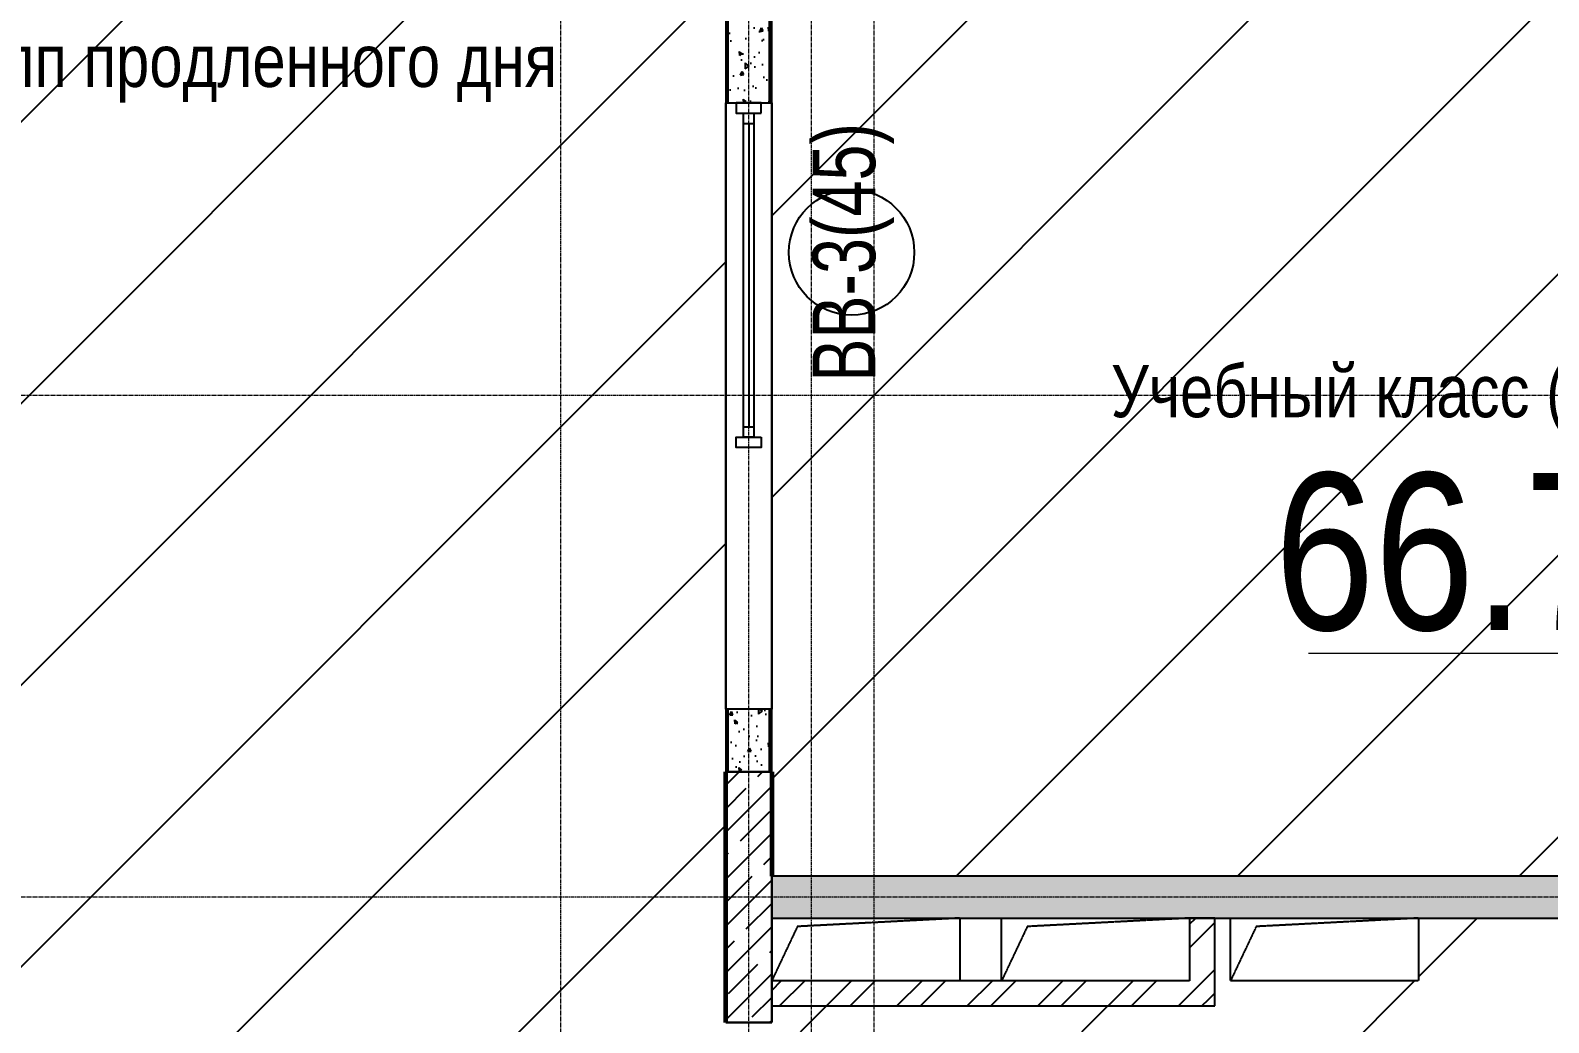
# Model space of a CAD drawing. Header units: millimetres. Extents: x 538266 to 1167394, y 114608 to 637157.
# Drawn here: x 1055296 to 1062561, y 539069 to 543815 of the extents above; entities that cross this region are included whole.
import ezdxf
from ezdxf.enums import TextEntityAlignment as Align

# ---------------------------------------------------------------- set-up
doc = ezdxf.new("R2010")
doc.units = ezdxf.units.MM
for name, pattern in [('CENTER2', [28.575000000000003, 19.05, -3.175, 3.175, -3.175]), ('HIDDEN', [9.524999999999999, 6.35, -3.175]), ('HIDDEN2', [4.762499999999999, 3.175, -1.5875])]:
    doc.linetypes.add(name, pattern=pattern)
doc.layers.get('Defpoints').update_dxf_attribs({"color": 140})
for name, color, linetype, lineweight in [('0) шт стен 3 эт', 150, 'Continuous', 60), ('АР_Витраж', 4, 'Continuous', 13), ('АР_Витраж марка', 140, 'Continuous', 9), ('АР_Колонны', 70, 'Continuous', 30), ('АР_площадь пом', 5, 'Continuous', 5), ('АР_Стены ЖБ', 7, 'Continuous', 35), ('АР_Стены кирпич', 32, 'Continuous', 20), ('АР_Стены ПЕНОблок', 52, 'Continuous', 20), ('АР_Тонкая', 254, 'Continuous', 5), ('АР_Штриховка', 8, 'Continuous', 0)]:
    doc.layers.add(name, color=color, linetype=linetype, lineweight=lineweight)
for name, color, linetype, lineweight, true_color in [('A-AREA', 7, 'Continuous', 15, 0x7f7f7f), ('РД_Оси_100', 7, 'Continuous', 0, 0x525252), ('РД_проем_инж перемыч_фахверк', 7, 'Continuous', 18, 0xff1f1f)]:
    doc.layers.add(name, color=color, linetype=linetype, lineweight=lineweight, true_color=true_color)
doc.layers.add('РД_Витраж_вн', color=7, linetype='Continuous', true_color=0x148aff)
doc.layers.add('РД_Проем', color=230, linetype='Continuous', lineweight=0, plot=False)
doc.layers.add('ФВ-5', color=7, linetype='Continuous')
doc.styles.add('Arial_09', font='ARIALN.TTF', dxfattribs={"width": 0.9})
doc.styles.add('style1', font='ARIALN.TTF')
pattern_1 = [(44.99999999999999, (480135.3970820028, 374055.4927069985), (-168.3798022700466, 168.3798022700466), []), (44.99999999999999, (480247.6503320028, 374055.4927069985), (-168.3798022700466, 168.3798022700466), [])]
pattern_2 = [(45, (0, 0), (-673.5192090801866, 673.5192090801866), [])]

# ---------------------------------------------------------------- blocks, each defined once
blk = doc.blocks.new('СОШ_2200_АР_ОСИ_М100_28.05.24')
at = {"layer": 'РД_Оси_100', "color": 251, "linetype": 'CENTER2', "true_color": 0x636466}
for p, q in [((29555, 45299.99999999916), (-5954.957631682453, 45299.99999999916)), ((29555, 42899.99999999916), (-5954.957631682453, 42899.99999999916))]:
    blk.add_line(p, q, dxfattribs=at)
for points in [[(11400, 139938.6787630788), (11400, -6155.000000000873)], [(12000.11961811599, -6155.00000000088), (12300, -5755.00000000088), (12300, 139538.6787630788), (12000.00000000018, 139938.6790922941)], [(12600, -6155.000000000884), (12600, 139938.6787630788)], [(13200, -6155.00000000088), (12900, -5755.00000000088), (12900, 139538.6787630788), (13220.16727063463, 139939.3570661079)]]:
    blk.add_lwpolyline(points, dxfattribs=at)
blk = doc.blocks.new('МаркаВитража1')
at = {"layer": 'Defpoints'}
blk.add_circle((0, 0), 3, dxfattribs=at)
at = {"color": 0, "linetype": 'ByBlock', "lineweight": -2, "style": 'Arial_09', "width": 0.9}
blk.add_attdef('АР-ОКНО:НАИМЕНОВАНИЕ', text='', height=3, dxfattribs=at).set_placement((-3.637978807091713e-12, 7.275957614183426e-12), align=Align.MIDDLE)
blk = doc.blocks.new('MOK-МаркаПомещения1')
at = {"layer": 'A-AREA', "color": 0}
blk.add_line((-3.65069882334501, -1.943757865437178), (3.649301176643348, -1.943757865437178), dxfattribs=at)
at = {"layer": 'A-AREA', "color": 0, "style": 'style1'}
blk.add_attdef('АР-ПОМЕЩЕНИЕ:ПЛОЩАДЬ', text='', height=3, dxfattribs=at).set_placement((0, 0), align=Align.MIDDLE)
at = {"layer": 'Defpoints', "style": 'style1', "flags": 8}
blk.add_attdef('АР-ПОМЕЩЕНИЕ:НАИМЕНОВАНИЕ', text='', height=1, dxfattribs=at).set_placement((0, 2.955627016426362), align=Align.MIDDLE)
blk = doc.blocks.new('*U627')
at = {"layer": 'АР_площадь пом', "color": 5, "linetype": 'Continuous', "lineweight": 5}
ref = blk.add_blockref('MOK-МаркаПомещения1', (0, 0), dxfattribs=dict(at, xscale=100, yscale=100, zscale=100))
ref.add_attrib('АР-ПОМЕЩЕНИЕ:НАИМЕНОВАНИЕ', 'Учебный класс (2-4 классы)', dxfattribs={"layer": 'Defpoints', "height": 100, "style": 'style1'}).set_placement((0, 295.5627016426362), align=Align.MIDDLE)
ref.add_attrib('АР-ПОМЕЩЕНИЕ:ПЛОЩАДЬ', '66.74', dxfattribs={"layer": 'A-AREA', "color": 0, "height": 300, "style": 'style1'}).set_placement((0, 0), align=Align.MIDDLE)
blk = doc.blocks.new('*U629')
at = {"layer": 'АР_площадь пом', "color": 5, "linetype": 'Continuous', "lineweight": 5}
ref = blk.add_blockref('MOK-МаркаПомещения1', (0, 0), dxfattribs=dict(at, xscale=100, yscale=100, zscale=100))
ref.add_attrib('АР-ПОМЕЩЕНИЕ:НАИМЕНОВАНИЕ', 'Универсальное помещение с возможностью проведения занятий во внеурочное время, в том числе для групп продленного дня', dxfattribs={"layer": 'Defpoints', "height": 100, "style": 'style1'}).set_placement((0, 295.5627016426362), align=Align.MIDDLE)
blk = doc.blocks.new('3_этаж1')
at = {"layer": 'АР_Штриховка', "linetype": 'Continuous', "lineweight": 25, "true_color": 0x000000}
h = blk.add_hatch(dxfattribs=at)
h.set_pattern_fill('AR-CONC', color=18, angle=44.99999999999997, style=0)
h.set_pattern_definition([(94.99999999999986, (480135.3970820028, 374055.4927069985), (140.0946503457718, 117.5533794048301), [19.04999999999999, -209.55]), (39.99999999999995, (480135.3970820028, 374055.4927069985), (-160.0184531424415, 110.1767285788195), [15.24, -167.64058417]), (145.4514447, (480147.0715991615, 374065.2887900433), (-19.92379762965972, 227.7301021368535), [16.19000879999999, -178.0902445999999]), (91.18419999999986, (480099.4760575185, 374091.4137314828), (221.4102432304705, 161.9534128742704), [28.575, -314.3249999999999]), (141.6355576099999, (480117.9268776027, 374104.9098543513), (-7.086617476218431, 342.8267636152945), [24.28502314, -267.13560816]), (36.18415117000002, (480099.4760575185, 374091.4137314828), (-7.086617458072022, 342.8267636162032), [22.85996707, -251.45973192]), (65.99999999999996, (480126.4168258817, 374100.3939876039), (179.51997930935, 34.89514907439811), [19.05, -209.55]), (11.00000000000003, (480126.4168258817, 374100.3939876039), (-86.53992652234548, 173.9411931937545), [15.23999999999999, -167.6399999999998]), (116.4514449999999, (480141.3768241896, 374103.3019166532), (92.98005187572981, 208.8363427013335), [16.19000879999998, -178.0899375999998]), (82.49999999999994, (480135.3970820028, 374055.4927069985), (-57.60546906781038, 61.973413673587), [0, -165.608, 0, -170.18, 0, -168.275]), (52.49999999999998, (480135.3970820028, 374055.4927069985), (-23.58972731942482, 118.0870002746923), [0, -97.02799999999999, 0, -161.798, 0, -64.135]), (12.49999999999997, (480095.3451397028, 374015.4407646985), (99.9278630325158, 91.82619558271354), [0, -63.49999999999999, 0, -198.12, 0, -262.8899999999999]), (2.499999999999936, (480077.3846274607, 373997.4802524564), (86.76390441821678, 122.7223928811142), [0, -82.55, 0, -131.572, 0, -186.69])])
h.paths.add_polyline_path([(696583.5739671917, 540268.743273479), (696783.5739671917, 540268.743273479), (696783.5739671917, 540568.7432734789), (696583.5739671917, 540568.7432734789)], flags=0)
h.paths.add_polyline_path([(696583.5739671917, 543468.7432734789), (696783.5739671917, 543468.7432734789), (696783.5739671917, 544068.7431099059), (696583.5739671917, 544068.7431099059)], flags=0)
h = blk.add_hatch(dxfattribs=at)
h.set_pattern_fill('AR-CONC', color=18, angle=404.9999999999999, style=0)
h.set_pattern_definition([(94.99999999999987, (480135.3970820028, 374055.4927069985), (140.0946503457718, 117.5533794048302), [19.04999999999999, -209.55]), (39.99999999999999, (480135.3970820028, 374055.4927069985), (-160.0184531424416, 110.1767285788194), [15.23999999999999, -167.6405841699999]), (145.4514447, (480147.0715991615, 374065.2887900432), (-19.9237976296598, 227.7301021368535), [16.1900088, -178.0902446]), (91.18419999999983, (480099.4760575185, 374091.4137314828), (221.4102432304705, 161.9534128742705), [28.57499999999999, -314.3249999999998]), (141.63555761, (480117.9268776027, 374104.9098543512), (-7.086617476218593, 342.8267636152945), [24.28502313999999, -267.1356081599999]), (36.18415117000001, (480099.4760575185, 374091.4137314828), (-7.086617458072156, 342.8267636162032), [22.85996707, -251.45973192]), (66, (480126.4168258817, 374100.3939876038), (179.5199793093499, 34.89514907439818), [19.04999999999998, -209.5499999999998]), (11.00000000000003, (480126.4168258817, 374100.3939876038), (-86.53992652234554, 173.9411931937545), [15.23999999999998, -167.6399999999997]), (116.451445, (480141.3768241896, 374103.3019166532), (92.98005187572971, 208.8363427013335), [16.1900088, -178.0899376]), (82.49999999999999, (480135.3970820028, 374055.4927069985), (-57.6054690678104, 61.97341367358698), [0, -165.608, 0, -170.18, 0, -168.275]), (52.49999999999996, (480135.3970820028, 374055.4927069985), (-23.58972731942486, 118.0870002746923), [0, -97.02799999999998, 0, -161.798, 0, -64.13499999999999]), (12.49999999999997, (480095.3451397028, 374015.4407646985), (99.92786303251579, 91.8261955827136), [0, -63.5, 0, -198.12, 0, -262.89]), (2.499999999999983, (480077.3846274607, 373997.4802524564), (86.76390441821674, 122.7223928811142), [0, -82.55, 0, -131.572, 0, -186.69])])
h.paths.add_polyline_path([(704383.5739394757, 539568.743273479), (704383.5739394757, 539768.743273479), (696793.5739671917, 539768.743273479), (696793.5739671917, 539568.743273479)], flags=0)
h = blk.add_hatch(dxfattribs=at)
h.set_pattern_fill('ANSI32', color=18, scale=25, angle=-360, style=0)
h.set_pattern_definition(pattern_1)
h.paths.add_polyline_path([(698913.5739671916, 539568.743273479), (698793.5739671916, 539568.743273479), (698793.5739671916, 539268.743273479), (698913.5739671916, 539148.743273479)], flags=0)
h = blk.add_hatch(dxfattribs=at)
h.set_pattern_fill('ANSI32', color=18, scale=25, angle=360, style=0)
h.set_pattern_definition(pattern_1)
h.paths.add_polyline_path([(698913.5739671916, 539148.743273479), (698793.5739671916, 539268.743273479), (696793.5739671916, 539268.743273479), (696793.5739671916, 539148.743273479)], flags=0)
at = {"color": 18, "linetype": 'HIDDEN', "lineweight": 25, "ltscale": 0.07, "true_color": 0x000000}
for p, q in [((696793.5739671917, 539568.743273479), (697693.5739671917, 539568.743273479)), ((696793.5739671917, 539268.743273479), (696793.5739671917, 539568.743273479)), ((696793.5739671916, 539568.743273479), (697693.5739671916, 539568.743273479)), ((696793.5739671916, 539268.743273479), (696793.5739671916, 539568.743273479)), ((697693.5739671917, 539568.743273479), (696916.4932845001, 539528.3487027787)), ((697693.5739671916, 539568.743273479), (696916.4932845, 539528.3487027787)), ((697693.5739671917, 539568.743273479), (697693.5739671917, 539268.743273479)), ((697693.5739671916, 539568.743273479), (697693.5739671916, 539268.743273479)), ((697893.5739671917, 539568.743273479), (698793.5739671917, 539568.743273479)), ((697893.5739671917, 539268.743273479), (697893.5739671917, 539568.743273479)), ((697893.5739671916, 539568.743273479), (698793.5739671916, 539568.743273479)), ((697893.5739671916, 539268.743273479), (697893.5739671916, 539568.743273479)), ((698793.5739671917, 539568.743273479), (698016.4932845001, 539528.3487027787)), ((698793.5739671916, 539568.743273479), (698016.4932845, 539528.3487027787)), ((698793.5739671917, 539568.743273479), (698793.5739671917, 539268.743273479)), ((698793.5739671916, 539568.743273479), (698793.5739671916, 539268.743273479)), ((698988.9593649452, 539568.743273479), (699888.9593649452, 539568.743273479)), ((698988.9593649452, 539268.743273479), (698988.9593649452, 539568.743273479)), ((698988.9593649451, 539568.743273479), (699888.9593649451, 539568.743273479)), ((698988.9593649451, 539268.743273479), (698988.9593649451, 539568.743273479)), ((699888.9593649452, 539568.743273479), (699111.8786822535, 539528.3487027787)), ((699888.9593649451, 539568.743273479), (699111.8786822534, 539528.3487027787)), ((699888.9593649452, 539568.743273479), (699888.9593649452, 539268.743273479)), ((699888.9593649451, 539568.743273479), (699888.9593649451, 539268.743273479)), ((696916.4932845001, 539528.3487027787), (696793.5739671917, 539268.743273479)), ((696916.4932845, 539528.3487027787), (696793.5739671916, 539268.743273479)), ((698016.4932845001, 539528.3487027787), (697893.5739671917, 539268.743273479)), ((698016.4932845, 539528.3487027787), (697893.5739671916, 539268.743273479)), ((699111.8786822535, 539528.3487027787), (698988.9593649452, 539268.743273479)), ((699111.8786822534, 539528.3487027787), (698988.9593649451, 539268.743273479)), ((697693.5739671917, 539268.743273479), (696793.5739671917, 539268.743273479)), ((697693.5739671916, 539268.743273479), (696793.5739671916, 539268.743273479)), ((698793.5739671917, 539268.743273479), (697893.5739671917, 539268.743273479)), ((698793.5739671916, 539268.743273479), (697893.5739671916, 539268.743273479)), ((699888.9593649452, 539268.743273479), (698988.9593649452, 539268.743273479)), ((699888.9593649451, 539268.743273479), (698988.9593649451, 539268.743273479))]:
    blk.add_line(p, q, dxfattribs=at)
at = {"layer": 'АР_Витраж', "color": 18, "linetype": 'Continuous', "lineweight": 25, "true_color": 0x000000}
for p, q in [((696573.5739671917, 543468.7432734789), (696573.5739671917, 541818.7432734789)), ((696793.5739671917, 543468.7432734789), (696793.5739671917, 541818.7432734789)), ((696658.5739671917, 543368.7432734789), (696708.5739671917, 543368.7432734789)), ((696683.5739671917, 543368.7432734789), (696683.5739671917, 541918.7432734789)), ((696658.5739671917, 541918.7432734789), (696708.5739671917, 541918.7432734789))]:
    blk.add_line(p, q, dxfattribs=at)
for points in [[(696743.5739671917, 543418.7432734789), (696743.5739671917, 543468.7432734789), (696623.5739671917, 543468.7432734789), (696623.5739671917, 543418.7432734789)], [(696658.5739671917, 543418.7432734789), (696708.5739671917, 543418.7432734789), (696708.5739671917, 541868.7432734789), (696658.5739671917, 541868.7432734789)], [(696743.5739671917, 541868.7432734789), (696743.5739671917, 541818.7432734789), (696623.5739671917, 541818.7432734789), (696623.5739671917, 541868.7432734789)]]:
    blk.add_lwpolyline(points, close=True, dxfattribs=at)
at = {"layer": 'АР_Колонны', "color": 18, "linetype": 'HIDDEN2', "lineweight": 25, "true_color": 0x000000}
for p, q in [((696573.5739671916, 540268.743273479), (696793.5739671916, 540268.743273479)), ((696573.5739671916, 539068.743273479), (696573.5739671916, 540268.743273479)), ((696793.5739671916, 540268.743273479), (696793.5739671916, 539068.743273479)), ((696793.5739671916, 539068.743273479), (696573.5739671916, 539068.743273479))]:
    blk.add_line(p, q, dxfattribs=at)
at = {"layer": 'АР_Колонны', "color": 18, "linetype": 'Continuous', "lineweight": 25, "true_color": 0x000000}
for p, q in [((696793.5739671916, 540268.743273479), (696573.5739671916, 540268.743273479)), ((696573.5739671916, 540268.743273479), (696573.5739671916, 539068.743273479)), ((696793.5739671916, 540268.743273479), (696573.5739671916, 540268.743273479)), ((696573.5739671916, 540268.743273479), (696573.5739671916, 539068.743273479)), ((696793.5739671916, 539068.743273479), (696793.5739671916, 540268.743273479)), ((696793.5739671916, 539068.743273479), (696793.5739671916, 540268.743273479)), ((696573.5739671916, 539068.743273479), (696793.5739671916, 539068.743273479)), ((696573.5739671916, 539068.743273479), (696793.5739671916, 539068.743273479))]:
    blk.add_line(p, q, dxfattribs=at)
at = {"layer": 'АР_Стены ЖБ', "color": 18, "linetype": 'Continuous', "lineweight": 25, "true_color": 0x000000}
for p, q in [((696793.5739671916, 540268.743273479), (696573.5739671916, 540268.743273479)), ((696573.5739671916, 540268.743273479), (696573.5739671916, 539068.743273479)), ((696793.5739671916, 539068.743273479), (696793.5739671916, 540268.743273479)), ((696573.5739671916, 539068.743273479), (696793.5739671916, 539068.743273479))]:
    blk.add_line(p, q, dxfattribs=at)
at = {"layer": 'АР_Стены кирпич', "color": 18, "linetype": 'Continuous', "lineweight": 25, "true_color": 0x000000}
for p, q in [((698913.5739671916, 539568.743273479), (698793.5739671916, 539568.743273479)), ((698793.5739671916, 539568.743273479), (698793.5739671916, 539268.743273479)), ((698913.5739671916, 539148.743273479), (698913.5739671916, 539568.743273479)), ((698793.5739671916, 539268.743273479), (696793.5739671916, 539268.743273479)), ((696793.5739671916, 539268.743273479), (696793.5739671916, 539148.743273479)), ((696793.5739671916, 539148.743273479), (698913.5739671916, 539148.743273479))]:
    blk.add_line(p, q, dxfattribs=at)
at = {"layer": 'АР_Стены ПЕНОблок', "color": 18, "linetype": 'Continuous', "lineweight": 25, "true_color": 0x000000}
for p, q in [((696583.5739671917, 544068.743109906), (696583.5739671917, 543468.7432734789)), ((696783.5739671917, 543468.7432734789), (696783.5739671917, 544068.7431099059)), ((696583.5739671917, 543468.7432734789), (696783.5739671917, 543468.7432734789)), ((696783.5739671917, 540568.7432734789), (696583.5739671917, 540568.7432734789)), ((696583.5739671917, 540568.7432734789), (696583.5739671917, 540268.743273479)), ((696783.5739671917, 540268.743273479), (696783.5739671917, 540568.7432734789)), ((696583.5739671917, 540268.743273479), (696783.5739671917, 540268.743273479)), ((704383.5739394757, 539768.743273479), (696793.5739671917, 539768.743273479)), ((696793.5739671917, 539768.743273479), (696793.5739671917, 539568.743273479)), ((696793.5739671917, 539568.743273479), (704383.5739394757, 539568.743273479))]:
    blk.add_line(p, q, dxfattribs=at)
at = {"layer": 'АР_Тонкая', "color": 18, "linetype": 'Continuous', "lineweight": 25, "true_color": 0x000000}
for p, q in [((696573.5739671917, 544068.743109906), (696573.5739671917, 543468.7432734789)), ((696583.5739671917, 543468.7432734789), (696583.5739671917, 544068.743109906)), ((696783.5739671917, 544068.7431099059), (696783.5739671917, 543468.7432734789)), ((696793.5739671917, 543468.7432734789), (696793.5739671917, 544068.7431099059)), ((696573.5739671917, 543468.7432734789), (696583.5739671917, 543468.7432734789)), ((696783.5739671917, 543468.7432734789), (696793.5739671917, 543468.7432734789)), ((696583.5739671917, 540568.7432734789), (696573.5739671917, 540568.7432734789)), ((696573.5739671917, 540568.7432734789), (696573.5739671917, 540268.743273479)), ((696583.5739671917, 540268.743273479), (696583.5739671917, 540568.7432734789)), ((696793.5739671917, 540568.7432734789), (696783.5739671917, 540568.7432734789)), ((696783.5739671917, 540568.7432734789), (696783.5739671917, 540268.743273479)), ((696793.5739671917, 540268.743273479), (696793.5739671917, 540568.7432734789)), ((696573.5739671917, 540268.743273479), (696583.5739671917, 540268.743273479)), ((696783.5739671917, 540268.743273479), (696793.5739671917, 540268.743273479))]:
    blk.add_line(p, q, dxfattribs=at)
at = {"layer": 'АР_Штриховка', "color": 18, "linetype": 'Continuous', "lineweight": 25, "true_color": 0x000000}
for p, q in [((696573.5739671917, 540204.2353142), (696638.0819264706, 540268.743273479)), ((696727.9494505262, 540246.3575475344), (696750.3351764707, 540268.743273479)), ((696573.5739671917, 539979.7289111734), (696793.5739671917, 540199.7289111734)), ((696573.5739671917, 540091.9820642001), (696671.8228497694, 540190.2309467777)), ((696643.7595493911, 539937.6612433727), (696784.0760512828, 540077.9777452644)), ((696573.5739671917, 539755.2225081467), (696793.5739671917, 539975.2225081467)), ((696573.5739671916, 539867.4756611733), (696587.6329486344, 539881.534642616)), ((696756.0127509044, 539825.4080418593), (696793.5739671916, 539862.9692581466)), ((696573.5739671917, 539642.9692581466), (696699.8861501478, 539769.2814411026)), ((696573.5739671916, 539530.7161051199), (696793.5739671917, 539750.7161051199)), ((696671.8228497694, 539516.7117376976), (696793.5739671916, 539638.4628551198)), ((696573.5739671917, 539306.2097020932), (696793.5739671917, 539526.2097020932)), ((696573.5739671916, 539418.4628551198), (696615.6962490127, 539460.5851369409)), ((696784.0760512828, 539404.4585361843), (696793.5739671917, 539413.9564520932)), ((696587.6329486344, 539208.0154335359), (696727.9494505262, 539348.3319354276)), ((696573.5739671917, 539081.7032990664), (696793.5739671917, 539301.7032990664)), ((696699.8861501478, 539095.7622320225), (696793.5739671916, 539189.4500490663)), ((696785.120344631, 539068.743273479), (696793.5739671917, 539077.1968960398))]:
    blk.add_line(p, q, dxfattribs=at)
at = {"layer": 'РД_Витраж_вн', "color": 18, "linetype": 'Continuous', "lineweight": 25, "true_color": 0x000000}
for p, q in [((696573.5739671917, 540568.7432734789), (696573.5739671917, 543468.7432734789)), ((696793.5739671917, 540568.7432734789), (696793.5739671917, 543468.7432734789))]:
    blk.add_line(p, q, dxfattribs=at)
at = {"layer": 'РД_Проем', "color": 18, "linetype": 'Continuous', "lineweight": 25, "true_color": 0x000000}
for p, q in [((696573.5739671917, 540568.7432734789), (696573.5739671917, 543468.7432734789)), ((696793.5739671917, 540568.7432734789), (696793.5739671917, 543468.7432734789))]:
    blk.add_line(p, q, dxfattribs=at)
at = {"layer": 'РД_проем_инж перемыч_фахверк', "color": 18, "linetype": 'Continuous', "lineweight": 25, "true_color": 0x000000}
for p, q in [((696573.5739671917, 543468.7432734789), (696573.5739671917, 540568.7432734789)), ((696793.5739671917, 543468.7432734789), (696793.5739671917, 540568.7432734789))]:
    blk.add_line(p, q, dxfattribs=at)
at = {"layer": 'АР_Витраж марка', "color": 18, "linetype": 'Continuous', "lineweight": 25, "true_color": 0x000000, "xscale": 100, "yscale": 100, "zscale": 100, "rotation": 89.99999999999999}
blk.add_blockref('МаркаВитража1', (697176.0841023554, 542752.6723270922), dxfattribs=at).add_auto_attribs({'АР-ОКНО:НАИМЕНОВАНИЕ': 'ВВ-3(45)'})
at = {"layer": 'АР_площадь пом', "color": 5, "linetype": 'Continuous', "lineweight": 5, "xscale": 2.5, "yscale": 2.5}
for name, p in [('*U629', (687210.4354165471, 542902.2052176765)), ('*U627', (700275.337196718, 541322.4954300458))]:
    blk.add_blockref(name, p, dxfattribs=at)

msp = doc.modelspace()

# ---------------------------------------------------------------- hatches: boundary and pattern name
at = {"layer": 'ФВ-5'}
h = msp.add_hatch(dxfattribs=at)
h.set_pattern_fill('ANSI31', color=3, scale=300, style=0)
h.set_pattern_definition(pattern_2)
h.paths.add_polyline_path([(1066413.581506033, 561768.7431916932), (1066413.581506033, 562668.7431916931), (1066423.877144054, 564148.7432734793), (1063153.581506032, 564148.7432734793), (1063153.581506032, 565043.7432734787), (1063153.581506032, 565293.7432734797), (1061153.581506032, 565293.7432734797), (1061153.581506032, 565043.7432734788), (1060378.581506032, 565043.7432734788), (1060378.581506032, 562214.4639371055), (1060378.581506032, 561553.7432335124), (1060378.581506032, 560766.1100729295), (1060378.581506032, 560713.7431361228), (1060378.581506032, 560543.7432734797), (1059458.581506028, 560543.7432734797), (1056813.95042788, 560543.7432216635), (1056013.581506018, 560543.7432256206), (1056013.581506018, 560223.7431698471), (1054343.581506032, 560223.7431698471), (1054343.581506032, 559668.7431916927), (1054343.581506032, 556768.7431916926), (1054343.581506032, 556368.7432734784), (1054343.581506032, 555468.7431916926), (1054343.581506032, 551968.7431099064), (1054343.581506032, 550768.7431099064), (1054343.601967726, 550768.1855130743), (1054343.601967726, 550768.7431099064), (1054343.581506032, 550768.7431099064), (1054343.581506032, 550468.7431916918), (1054343.601967726, 547595.677846607), (1054353.601967726, 547595.677846607), (1054353.601967726, 547068.743191693), (1054343.581506032, 547068.743191693), (1054343.581506032, 546168.7431916927), (1054343.581506032, 542668.7431916929), (1054343.581506032, 541468.7431916929), (1054343.581506032, 541168.7432734782), (1054343.581506032, 538268.7432734782), (1054343.581506032, 537768.743273479), (1054343.581506032, 536868.7432734787), (1054343.581506032, 536288.7431916926), (1054863.581506032, 536288.7431916926), (1054863.581506032, 535875.4154683802), (1055283.256152254, 535875.4154683802), (1055283.256152254, 535658.7431916926), (1055403.581705617, 535658.7431916926), (1057250.345113081, 535658.7431916926), (1057250.345113081, 535458.7431916926), (1057813.581605825, 535458.7431916926), (1058053.585749356, 535458.7431916926), (1058053.585750288, 535459.1119370464), (1058173.585750288, 535459.1116335833), (1058223.581506033, 535458.7431916926), (1058623.581506032, 535458.7431916926), (1058623.581506032, 535658.7431916926), (1058223.581506032, 535658.7431916926), (1058103.581506032, 535658.7431916926), (1058103.581506032, 536288.7431916926), (1058103.581506032, 537538.743169847), (1058623.581506032, 537538.743169847), (1058623.581506032, 539068.7432734784), (1058623.581506032, 540268.743273479), (1058623.581506032, 540568.7432734789), (1058623.581506032, 543468.7432734789), (1058623.581506032, 544068.743109906), (1058623.581506032, 544968.7431916913), (1058623.581506032, 546908.7431981224), (1058623.581506032, 546968.7431711211), (1058623.581506032, 548502.4700673464), (1058623.581506032, 549418.7432734788), (1058623.581506032, 550518.7432734792), (1058623.581506032, 550638.7431916927), (1058623.581506032, 550918.7432734792), (1058623.581506032, 552028.4887086622), (1058623.581506032, 552298.7431916919), (1058623.581506032, 552538.7431916919), (1058623.581506032, 552793.4985539453), (1058403.581506032, 552793.4985539453), (1058403.581506032, 553083.4985539453), (1058623.581506033, 553083.4985539453), (1058623.581506033, 553218.7431892399), (1058623.581506032, 554328.488624423), (1058623.581506033, 555219.7431892405), (1058623.581506032, 556318.7434580667), (1058623.581506032, 556538.7432734789), (1058623.581506032, 557488.7432734789), (1058623.581506032, 557858.7431916924), (1058633.581506033, 558078.7431916924), (1059833.581506033, 558078.7431916924), (1066395.301247322, 558078.7431916927), (1066413.581506032, 558097.0234504028), (1066413.581506032, 558368.7431916923)])
h.paths.add_polyline_path([(1062759.696521132, 561988.7046012372), (1063309.696521133, 561988.7046012372, -1), (1063309.696521133, 561388.7046012372), (1062759.696521133, 561388.7046012372, -1)], flags=16)
h.paths.add_polyline_path([(1061841.280080692, 564865.0878592437, -1), (1062441.280080692, 564865.0878592437, -1)], flags=16)
h.paths.add_polyline_path([(1056309.708097945, 546849.470703026), (1056309.708097945, 546449.470703026), (1055309.708097945, 546449.470703026), (1055309.708097945, 546849.470703026)], flags=16)
h.paths.add_polyline_path([(1057943.582545247, 535875.4154683802), (1057943.582545247, 535658.743204885), (1057523.908539073, 535658.743204885), (1057230.013079728, 535660.9208083046), (1057523.908539073, 535660.9208083046), (1057523.908539073, 535875.4154683802)], flags=16)
h.paths.add_polyline_path([(1061985.035668693, 561111.3361633997), (1064065.526801026, 561111.3361633997), (1064065.526801026, 561303.2870501664), (1061985.035668693, 561303.2870501664)], flags=24)
h.paths.add_polyline_path([(1062443.62387449, 561420.6537826695), (1063625.769167805, 561420.6537826695), (1063625.769167805, 561956.7554197772), (1062443.62387449, 561956.7554197772)], flags=24)
h.paths.add_polyline_path([(1061636.201635944, 564639.1669861203), (1062646.358525439, 564639.1669861203), (1062646.358525439, 565091.0087323687), (1061636.201635944, 565091.0087323687)], flags=24)
h.paths.add_polyline_path([(1065925.928658448, 558141.523173074), (1066189.622382868, 558141.523173074), (1066189.622382868, 558524.7087119553), (1065925.928658448, 558524.7087119553)], flags=24)
h.paths.add_polyline_path([(1055071.387425016, 560230.2815108408), (1055505.97132679, 560230.2815108408), (1055505.97132679, 560540.7180729144), (1055071.387425016, 560540.7180729144)], flags=25)
h = msp.add_hatch(dxfattribs=at)
h.set_pattern_fill('ANSI31', color=3, scale=300, style=0)
h.set_pattern_definition(pattern_2)
h.paths.add_polyline_path([(1066413.581506032, 544068.7431099059), (1066413.581506032, 544968.7431099061), (1066417.032291168, 548518.7432734789), (1066413.581506032, 548518.7432734789), (1066413.581506032, 548868.7431916927), (1062353.583980857, 548868.7433203403), (1062353.581506032, 548868.7431916927), (1062353.581506032, 548568.7431916927), (1061453.581506032, 548568.7431916927), (1061453.581506032, 548868.7433488583), (1061373.581506032, 548868.7433513933), (1061373.581506032, 548448.7431916933), (1059253.581506032, 548448.7431916839), (1059253.581506032, 547728.7432544179), (1059253.581506032, 546788.7432256427), (1058843.581514087, 546788.7431981224), (1058843.581506032, 544968.7431099061), (1058843.581506032, 544068.7431099059), (1058843.581506032, 543468.7432734789), (1058843.581506032, 540568.7432734789), (1058843.581506032, 540268.743273479), (1058843.581506032, 539768.743273479), (1066413.581506032, 539768.743273479), (1066413.581506032, 540268.743273479), (1066416.588425568, 544068.7431099059)])
h.paths.add_polyline_path([(1062064.665410669, 544129.138829811, -1), (1062064.665410669, 544729.138829811), (1062614.66541067, 544729.138829811, -1), (1062614.66541067, 544129.138829811)], flags=16)
h.paths.add_polyline_path([(1058926.091641196, 542752.6723270922, -1), (1059526.091641196, 542752.6723270922, -1)], flags=16)
h.paths.add_polyline_path([(1061553.937027534, 543848.956612983), (1063106.563221259, 543848.956612983), (1063106.563221259, 544046.5350577307), (1061553.937027534, 544046.5350577307)], flags=24)
h.paths.add_polyline_path([(1061748.592764027, 544161.0880112433), (1062930.738057342, 544161.0880112433), (1062930.738057342, 544697.189648351), (1061748.592764027, 544697.189648351)], flags=24)
h.paths.add_polyline_path([(1059521.077998631, 542035.6088891656), (1059521.077998631, 543469.7357650183), (1058931.10528376, 543469.7357650183), (1058931.10528376, 542035.6088891656)], flags=24)
h.paths.add_polyline_path([(1065925.928658447, 539841.5232548602), (1066189.622382868, 539841.5232548602), (1066189.622382868, 540224.7087937415), (1065925.928658447, 540224.7087937415)], flags=24)
h = msp.add_hatch(dxfattribs=at)
h.set_pattern_fill('ANSI31', color=3, scale=300, style=0)
h.set_pattern_definition(pattern_2)
h.paths.add_polyline_path([(1066413.581506032, 539068.743273479), (1066413.581506032, 539568.743273479), (1061938.966903786, 539568.743273479), (1061938.966903786, 539268.743273479), (1061038.966903786, 539268.743273479), (1061038.966903786, 539568.743273479), (1060963.581506032, 539568.743273479), (1060963.581506032, 539148.743273479), (1058843.581506032, 539148.743273479), (1058843.581506032, 539068.743273479), (1058843.581506032, 535668.7431916926), (1058843.581506032, 534768.7431916924), (1058843.581506032, 532518.7432724944), (1058843.581506032, 531268.7432724944), (1058843.581506032, 530688.7432715084), (1059213.581506032, 530688.7432715084), (1059213.581506032, 530468.743273479), (1066433.581478316, 530468.743273479), (1066433.581478316, 534768.7431916924), (1066413.581506032, 534768.7431916924), (1066413.581506032, 535668.7431916926), (1066415.85765355, 539068.743273479)])
h.paths.add_polyline_path([(1062792.552813256, 535699.7634847545), (1062242.552813256, 535699.7634847545, -1), (1062242.552813256, 536299.7634847545), (1062792.552813257, 536299.7634847545, -1)], flags=16)
h.paths.add_polyline_path([(1059528.765317744, 531922.9673413571, -1), (1058928.765317744, 531922.9673413571, -1)], flags=16)
h.paths.add_polyline_path([(1061731.824430121, 535419.5812679266), (1063284.450623845, 535419.5812679266), (1063284.450623845, 535617.1597126741), (1061731.824430121, 535617.1597126741)], flags=24)
h.paths.add_polyline_path([(1061926.480166614, 535731.7126661867), (1063108.625459929, 535731.7126661867), (1063108.625459929, 536267.8143032945), (1061926.480166614, 536267.8143032945)], flags=24)
h.paths.add_polyline_path([(1059523.751675179, 531205.9039034306), (1059523.751675179, 532640.0307792833), (1058933.778960308, 532640.0307792833), (1058933.778960308, 531205.9039034306)], flags=24)

# ---------------------------------------------------------------- linework, layer by layer
at = {"layer": '0) шт стен 3 эт', "color": 2}
for points in [[(1058623.581506032, 539068.7432734784), (1058623.581506032, 540268.743273479)], [(1058843.581506032, 540268.743273479), (1058843.581506032, 539768.743273479)]]:
    msp.add_lwpolyline(points, dxfattribs=at)

# ---------------------------------------------------------------- block references
at = {"layer": '0) шт стен 3 эт', "color": 5, "lineweight": 25}
msp.add_blockref('3_этаж1', (362050.0075388406, 0), dxfattribs=at)
at = {"layer": 'РД_Оси_100', "lineweight": 25}
msp.add_blockref('СОШ_2200_АР_ОСИ_М100_28.05.24', (1046433.581506032, 496768.7432734798), dxfattribs=at)

doc.saveas('drawing.dxf')
